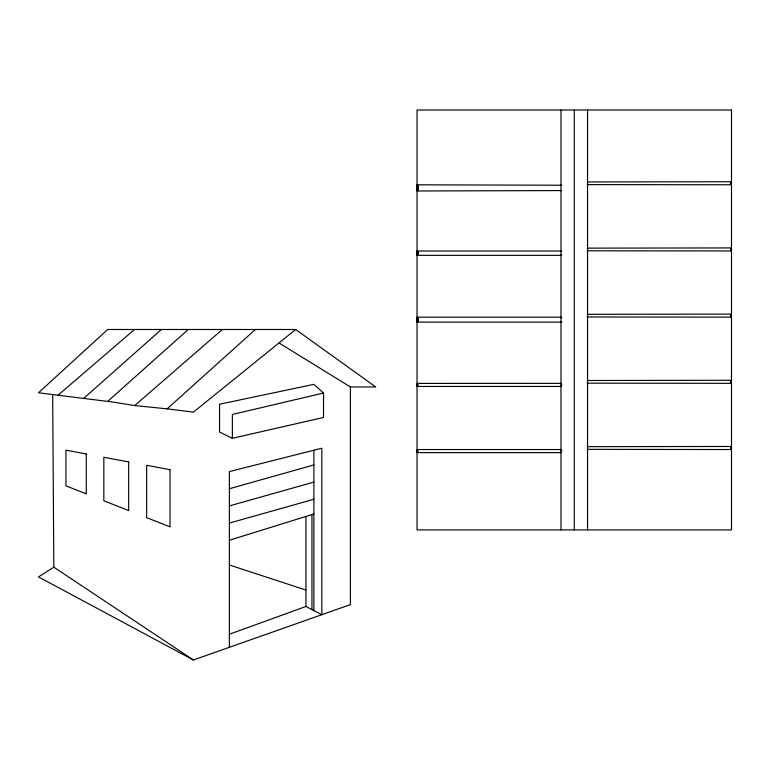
<?xml version="1.0" encoding="UTF-8"?>
<svg xmlns="http://www.w3.org/2000/svg" width="770" height="770" viewBox="0 0 770 770"><rect width="100%" height="100%" fill="white"/><g stroke="black" fill="none" stroke-linecap="round" stroke-linejoin="round"><path stroke-width="1.16" d="M561.715 190.575L417.032 190.989C419.072 189.998 419.072 185.811 417.032 184.819L561.715 185.233M561.705 254.687L560.984 255.322L417.032 255.322L418.052 253.166L417.032 251.001L560.984 251.001L561.705 251.636M561.811 321.398L560.984 322.12L417.032 322.12L418.197 319.656L417.032 317.182L560.984 317.182L561.811 317.904M417.032 383.422L560.984 383.364L561.715 384.913L560.984 386.453L417.032 386.453L417.764 384.913L417.032 383.364M417.744 451.49L417.032 449.545L560.984 449.545L561.715 451.085L560.984 452.635L417.032 452.635L417.744 451.49L417.032 451.49M587.192 184.617L731.5 184.771L730.769 183.279L731.5 181.739L587.192 181.951M587.192 250.799L731.5 250.953L730.769 249.461L731.5 247.921L587.192 248.133M587.192 316.98L731.5 317.134L730.769 315.642L731.5 314.102L587.192 314.314M587.192 383.162L731.5 383.316L730.769 381.824L731.5 380.284L587.192 380.495M587.192 449.343L731.5 449.545L730.769 448.005L731.5 446.465L587.192 446.667M279.01 342.968L350.408 386.954L375.731 386.954L295.69 329.493L107.675 329.493L38.5 392.777L113.171 402.104L134.702 405.559L167.138 408.841L255.399 329.493M107.675 401.411L188.255 329.493M83.67 398.417L161.392 329.493M134.702 405.559L222.376 329.493M58.029 395.212L134.538 329.493M295.69 329.493L193.405 412.123L167.138 408.841M52.678 394.548L53.823 567.163L38.5 576.923L193.405 659.986L350.408 604.614L350.408 386.954M229.364 634.249L305.94 606.471L321.822 614.691L321.822 448.207L229.364 471.577L229.364 647.3M229.364 540.261L313.881 513.985M229.364 488.748L313.881 464.926M229.364 505.919L313.881 482.097M229.364 523.09L313.881 499.268M323.535 393.037L232.367 414.453L232.367 438.284L323.535 417.465L323.535 393.037L313.881 384.355L219.546 404.221L219.546 432.066L232.367 438.284M730.99 182.192L731.5 182.192M730.874 182.509L731.5 182.509M730.797 182.885L731.5 182.885M730.769 183.279L731.5 183.279M730.797 183.684L731.5 183.684M730.874 184.049L731.5 184.049M730.99 184.376L731.5 184.376M417.032 185.233L417.764 185.233M417.032 185.724L418.062 185.724M417.032 186.369L418.293 186.369M417.032 187.11L418.447 187.11M417.032 187.909L418.495 187.909M417.032 188.708L418.447 188.708M417.032 189.449L418.293 189.449M417.032 190.084L418.062 190.084M417.032 190.575L417.764 190.575M730.99 248.373L731.5 248.373M730.874 248.691L731.5 248.691M730.797 249.066L731.5 249.066M730.769 249.461L731.5 249.461M730.797 249.865L731.5 249.865M730.874 250.231L731.5 250.231M730.99 250.558L731.5 250.558M417.032 251.29L417.542 251.29M417.032 251.636L417.754 251.636M417.032 252.088L417.918 252.088M417.032 252.608L418.023 252.608M417.032 253.166L418.052 253.166M417.032 253.725L418.023 253.725M417.032 254.244L417.918 254.244M417.032 254.687L417.754 254.687M417.032 255.034L417.542 255.034M730.99 314.555L731.5 314.555M730.874 314.872L731.5 314.872M730.797 315.248L731.5 315.248M730.769 315.642L731.5 315.642M730.797 316.047L731.5 316.047M730.874 316.412L731.5 316.412M730.99 316.73L731.5 316.73M417.032 317.519L417.619 317.519M417.032 317.904L417.86 317.904M417.032 318.424L418.043 318.424M417.032 319.011L418.158 319.011M417.032 319.656L418.197 319.656M417.032 320.291L418.158 320.291M417.032 320.888L418.043 320.888M417.032 321.398L417.86 321.398M417.032 321.793L417.619 321.793M730.99 380.736L731.5 380.736M730.874 381.054L731.5 381.054M730.797 381.429L731.5 381.429M730.769 381.824L731.5 381.824M730.797 382.228L731.5 382.228M730.874 382.594L731.5 382.594M730.99 382.911L731.5 382.911M417.032 383.816L417.552 383.816M417.032 384.134L417.667 384.134M417.032 384.509L417.744 384.509M417.032 384.913L417.764 384.913M417.032 385.308L417.744 385.308M417.032 385.683L417.667 385.683M417.032 386.001L417.552 386.001M730.99 446.918L731.5 446.918M730.874 447.235L731.5 447.235M730.797 447.611L731.5 447.611M730.769 448.005L731.5 448.005M730.797 448.409L731.5 448.409M730.874 448.775L731.5 448.775M730.99 449.093L731.5 449.093M417.032 449.998L417.552 449.998M417.032 450.315L417.667 450.315M417.032 450.691L417.744 450.691M417.032 451.085L417.764 451.085M417.032 451.865L417.667 451.865M417.032 452.183L417.552 452.183M229.364 564.988L305.94 590.051M53.823 567.163L193.405 659.986M587.549 110.014L587.549 529.914M574.266 110.014L574.266 529.914M560.984 110.014L560.984 529.914M313.881 450.219L313.881 610.581M311.956 514.581L311.956 609.59M305.94 516.449L305.94 606.471M731.5 110.014L417.032 110.014L417.032 529.914L731.5 529.914L731.5 110.014M86.259 453.973L65.96 450.161L65.96 485.86L86.259 493.859L86.259 453.973M128.686 461.942L103.834 457.274L103.834 500.779L128.686 510.568L128.686 461.942M170.026 469.7L146.656 465.311L146.656 517.642L170.026 526.853L170.026 469.7"/></g></svg>
